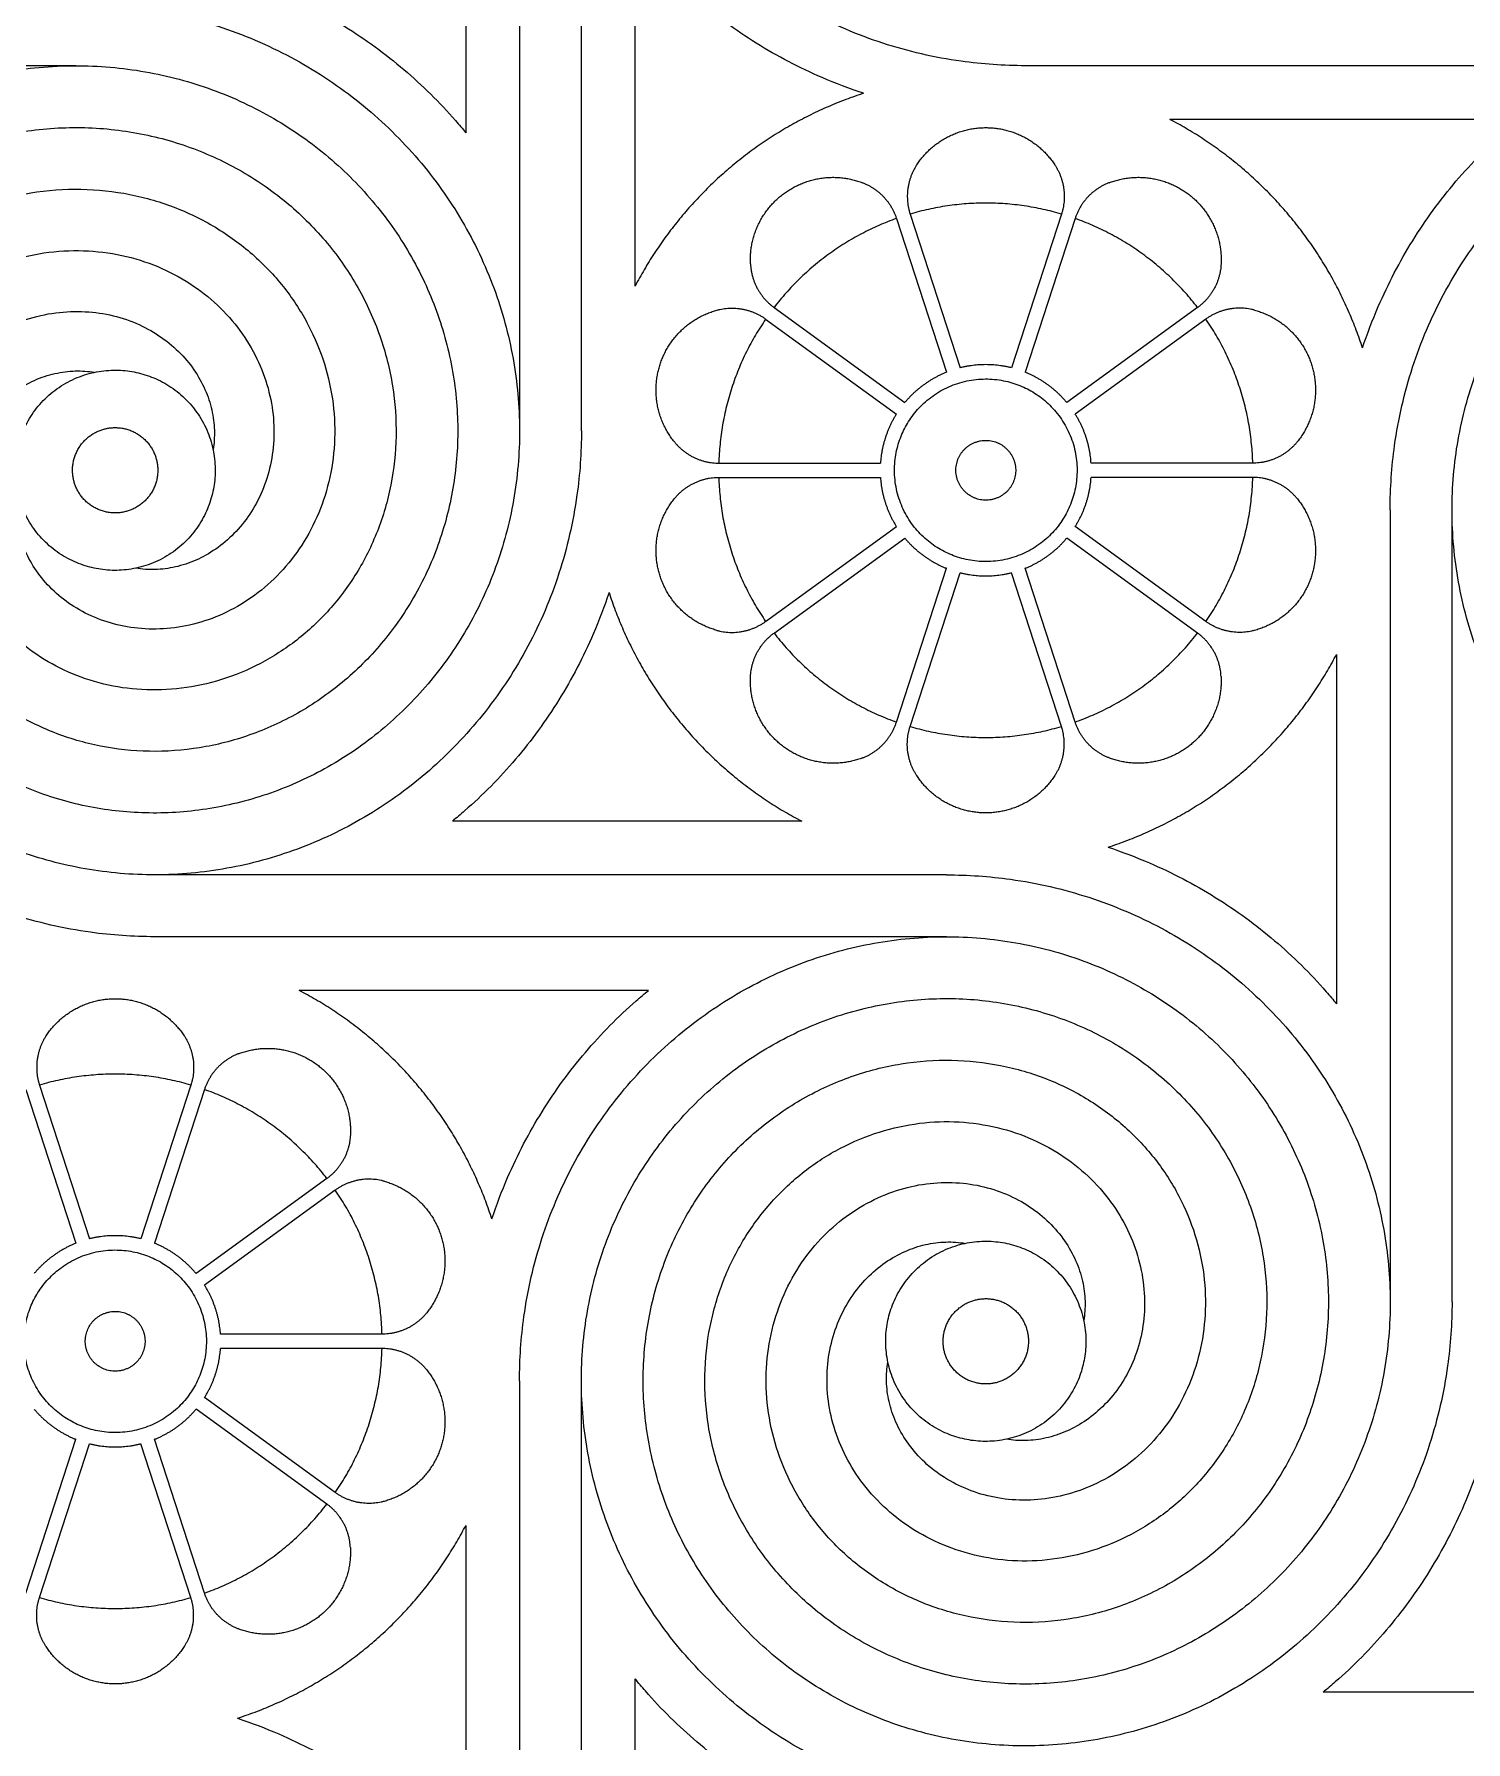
# Model space of a CAD drawing. Header units: millimetres. Extents: x -101 to 102, y -117 to 99.
# Drawn here: x -39.44 to -19.69, y -93.85 to -70.3 of the extents above; entities that cross this region are included whole.
import ezdxf

# ---------------------------------------------------------------- set-up
doc = ezdxf.new("R2010")
doc.units = ezdxf.units.MM
doc.header["$MEASUREMENT"] = 0
doc.layers.add('Layer 03', color=5, linetype='Continuous')

msp = doc.modelspace()

# ---------------------------------------------------------------- linework, layer by layer
at = {"layer": 'Layer 03'}
for p, q in [((-33.483, -66.842), (-33.483, -71.66)), ((-31.149, -73.773), (-31.149, -68.955)), ((-31.149, -73.773), (-31.149, -68.955)), ((-18.954, -71.474), (-23.772, -71.474)), ((-18.954, -71.474), (-23.772, -71.474)), ((-27.543, -72.841), (-26.854, -74.961)), ((-27.543, -72.841), (-26.854, -74.961)), ((-27.355, -72.78), (-26.666, -74.9)), ((-27.355, -72.78), (-26.666, -74.9)), ((-25.267, -72.78), (-25.956, -74.9)), ((-25.267, -72.78), (-25.956, -74.9)), ((-25.079, -72.841), (-25.768, -74.961)), ((-25.079, -72.841), (-25.768, -74.961)), ((-29.232, -74.068), (-27.429, -75.379)), ((-29.232, -74.068), (-27.429, -75.379)), ((-23.39, -74.068), (-25.193, -75.379)), ((-23.39, -74.068), (-25.193, -75.379)), ((-29.348, -74.228), (-27.545, -75.538)), ((-29.348, -74.228), (-27.545, -75.538)), ((-23.274, -74.228), (-25.077, -75.538)), ((-23.274, -74.228), (-25.077, -75.538)), ((-29.994, -76.214), (-27.764, -76.214)), ((-29.994, -76.214), (-27.764, -76.214)), ((-22.628, -76.214), (-24.858, -76.214)), ((-22.628, -76.214), (-24.858, -76.214)), ((-29.994, -76.411), (-27.764, -76.411)), ((-29.994, -76.411), (-27.764, -76.411)), ((-22.628, -76.411), (-24.858, -76.411)), ((-22.628, -76.411), (-24.858, -76.411)), ((-29.348, -78.397), (-27.545, -77.087)), ((-29.348, -78.397), (-27.545, -77.087)), ((-23.274, -78.397), (-25.077, -77.087)), ((-23.274, -78.397), (-25.077, -77.087)), ((-29.232, -78.557), (-27.429, -77.247)), ((-29.232, -78.557), (-27.429, -77.247)), ((-23.39, -78.557), (-25.193, -77.247)), ((-23.39, -78.557), (-25.193, -77.247)), ((-27.543, -79.784), (-26.854, -77.664)), ((-27.543, -79.784), (-26.854, -77.664)), ((-25.079, -79.784), (-25.768, -77.664)), ((-25.079, -79.784), (-25.768, -77.664)), ((-27.355, -79.845), (-26.666, -77.725)), ((-27.355, -79.845), (-26.666, -77.725)), ((-25.267, -79.845), (-25.956, -77.725)), ((-25.267, -79.845), (-25.956, -77.725)), ((-21.473, -78.852), (-21.473, -83.67)), ((-21.473, -78.852), (-21.473, -83.67)), ((-28.85, -81.151), (-33.668, -81.151)), ((-28.85, -81.151), (-33.668, -81.151)), ((-30.964, -83.485), (-35.782, -83.485)), ((-39.553, -84.851), (-38.864, -86.971)), ((-39.365, -84.79), (-38.676, -86.91)), ((-37.277, -84.79), (-37.966, -86.91)), ((-37.089, -84.851), (-37.778, -86.971)), ((-35.4, -86.078), (-37.204, -87.389)), ((-35.284, -86.238), (-37.088, -87.549)), ((-34.639, -88.224), (-36.868, -88.224)), ((-34.639, -88.422), (-36.868, -88.422)), ((-35.284, -90.408), (-37.088, -89.097)), ((-35.4, -90.567), (-37.204, -89.257)), ((-39.553, -91.795), (-38.864, -89.674)), ((-37.089, -91.795), (-37.778, -89.674)), ((-39.365, -91.856), (-38.676, -89.735)), ((-37.277, -91.856), (-37.966, -89.735)), ((-33.483, -90.862), (-33.483, -95.68)), ((-31.149, -97.794), (-31.149, -92.976)), ((-16.84, -93.161), (-21.658, -93.161))]:
    msp.add_line(p, q, dxfattribs=at)
for points in [[(-32.743, -64.846), (-32.743, -75.769)], [(-31.889, -75.768), (-31.889, -64.846)], [(-38.864, -70.734), (-49.787, -70.734)], [(-14.844, -70.734), (-25.767, -70.734)], [(-20.733, -76.857), (-20.733, -87.78)], [(-19.879, -87.779), (-19.879, -76.856)], [(-26.855, -81.891), (-37.778, -81.891)], [(-26.854, -82.744), (-37.777, -82.744)], [(-32.743, -88.867), (-32.743, -99.79)], [(-31.889, -99.789), (-31.889, -88.866)]]:
    msp.add_lwpolyline(points, dxfattribs=at)
for points, knots in [([(-25.767, -70.734), (-26.064, -70.734), (-26.735, -70.687), (-27.743, -70.454), (-28.752, -70.024), (-29.657, -69.433), (-30.431, -68.704), (-31.057, -67.864), (-31.518, -66.943), (-31.806, -65.971), (-31.917, -64.979), (-31.854, -64.001), (-31.624, -63.065), (-31.24, -62.198), (-30.72, -61.427), (-30.083, -60.77), (-29.355, -60.245), (-28.561, -59.863), (-27.728, -59.632), (-26.884, -59.552), (-26.055, -59.62), (-25.268, -59.829), (-24.544, -60.166), (-23.905, -60.616), (-23.367, -61.159), (-22.942, -61.776), (-22.64, -62.443), (-22.464, -63.136), (-22.415, -63.833), (-22.489, -64.512), (-22.676, -65.151), (-22.967, -65.732), (-23.346, -66.238), (-23.797, -66.659), (-24.302, -66.983), (-24.842, -67.206), (-25.396, -67.325), (-25.946, -67.343), (-26.475, -67.265), (-26.965, -67.098), (-27.403, -66.854), (-27.777, -66.545), (-28.079, -66.187), (-28.303, -65.793), (-28.446, -65.381), (-28.51, -64.966), (-28.497, -64.563), (-28.413, -64.185), (-28.268, -63.843), (-28.07, -63.548), (-27.832, -63.306), (-27.566, -63.122), (-27.284, -62.999), (-27, -62.935), (-26.77, -62.929), (-26.639, -62.944), (-26.596, -62.952)], [0.116968, 0.116968, 0.116968, 0.116968, 0.138889, 0.166667, 0.194444, 0.222222, 0.25, 0.277778, 0.305556, 0.333333, 0.361111, 0.388889, 0.416667, 0.444444, 0.472222, 0.5, 0.527778, 0.555556, 0.583333, 0.611111, 0.638889, 0.666667, 0.694444, 0.722222, 0.75, 0.777778, 0.805556, 0.833333, 0.861111, 0.888889, 0.916667, 0.944444, 0.972222, 1, 1.027778, 1.055556, 1.083333, 1.111111, 1.138889, 1.166667, 1.194444, 1.222222, 1.25, 1.277778, 1.305556, 1.333333, 1.361111, 1.388889, 1.416667, 1.444444, 1.472222, 1.5, 1.527778, 1.555556, 1.583333, 1.597276, 1.597276, 1.597276, 1.597276]), ([(-27.998, -71.115), (-28.192, -71.051), (-28.702, -70.857), (-29.487, -70.447), (-30.308, -69.848), (-30.84, -69.323), (-31.103, -69.012), (-31.149, -68.955)], [2.76033, 2.76033, 2.76033, 2.76033, 3.503113, 4.75015, 5.982866, 7.201247, 7.468522, 7.468522, 7.468522, 7.468522]), ([(-27.998, -71.115), (-28.192, -71.051), (-28.702, -70.857), (-29.487, -70.447), (-30.308, -69.848), (-30.84, -69.323), (-31.103, -69.012), (-31.149, -68.955)], [2.76033, 2.76033, 2.76033, 2.76033, 3.503113, 4.75015, 5.982866, 7.201247, 7.468522, 7.468522, 7.468522, 7.468522]), ([(-36.634, -69.499), (-36.441, -69.564), (-35.93, -69.758), (-35.145, -70.168), (-34.324, -70.767), (-33.792, -71.292), (-33.529, -71.603), (-33.483, -71.66)], [2.760329, 2.760329, 2.760329, 2.760329, 3.503112, 4.750149, 5.982865, 7.201246, 7.468521, 7.468521, 7.468521, 7.468521]), ([(-38.865, -69.881), (-38.568, -69.881), (-37.898, -69.927), (-36.889, -70.161), (-35.88, -70.591), (-34.976, -71.182), (-34.201, -71.911), (-33.576, -72.751), (-33.115, -73.672), (-32.827, -74.644), (-32.715, -75.635), (-32.779, -76.614), (-33.008, -77.55), (-33.392, -78.417), (-33.913, -79.188), (-34.549, -79.845), (-35.277, -80.37), (-36.071, -80.751), (-36.904, -80.983), (-37.748, -81.063), (-38.577, -80.995), (-39.364, -80.786), (-40.088, -80.449), (-40.727, -79.999), (-41.266, -79.456), (-41.69, -78.839), (-41.992, -78.172), (-42.168, -77.479), (-42.217, -76.781), (-42.144, -76.103), (-41.956, -75.464), (-41.665, -74.883), (-41.286, -74.376), (-40.835, -73.956), (-40.33, -73.632), (-39.791, -73.409), (-39.236, -73.29), (-38.686, -73.272), (-38.158, -73.35), (-37.667, -73.517), (-37.229, -73.761), (-36.855, -74.07), (-36.553, -74.428), (-36.329, -74.821), (-36.186, -75.233), (-36.122, -75.648), (-36.136, -76.052), (-36.219, -76.43), (-36.365, -76.772), (-36.562, -77.067), (-36.8, -77.309), (-37.066, -77.493), (-37.348, -77.616), (-37.632, -77.68), (-37.862, -77.686), (-37.993, -77.671), (-38.036, -77.663)], [0.116968, 0.116968, 0.116968, 0.116968, 0.138889, 0.166667, 0.194444, 0.222222, 0.25, 0.277778, 0.305556, 0.333333, 0.361111, 0.388889, 0.416667, 0.444444, 0.472222, 0.5, 0.527778, 0.555556, 0.583333, 0.611111, 0.638889, 0.666667, 0.694444, 0.722222, 0.75, 0.777778, 0.805556, 0.833333, 0.861111, 0.888889, 0.916667, 0.944444, 0.972222, 1, 1.027778, 1.055556, 1.083333, 1.111111, 1.138889, 1.166667, 1.194444, 1.222222, 1.25, 1.277778, 1.305556, 1.333333, 1.361111, 1.388889, 1.416667, 1.444444, 1.472222, 1.5, 1.527778, 1.555556, 1.583333, 1.597276, 1.597276, 1.597276, 1.597276]), ([(-44.753, -76.857), (-44.753, -76.559), (-44.706, -75.889), (-44.473, -74.88), (-44.043, -73.871), (-43.452, -72.967), (-42.723, -72.192), (-41.883, -71.567), (-40.962, -71.106), (-39.989, -70.818), (-38.998, -70.707), (-38.02, -70.77), (-37.084, -71), (-36.217, -71.383), (-35.445, -71.904), (-34.789, -72.54), (-34.264, -73.268), (-33.882, -74.063), (-33.651, -74.895), (-33.57, -75.74), (-33.639, -76.568), (-33.847, -77.356), (-34.185, -78.079), (-34.634, -78.719), (-35.178, -79.257), (-35.795, -79.681), (-36.462, -79.984), (-37.155, -80.159), (-37.852, -80.208), (-38.531, -80.135), (-39.17, -79.947), (-39.751, -79.657), (-40.257, -79.277), (-40.678, -78.826), (-41.002, -78.321), (-41.225, -77.782), (-41.344, -77.228), (-41.362, -76.677), (-41.284, -76.149), (-41.117, -75.659), (-40.873, -75.221), (-40.564, -74.846), (-40.206, -74.544), (-39.812, -74.321), (-39.4, -74.177), (-38.985, -74.114), (-38.582, -74.127), (-38.203, -74.21), (-37.862, -74.356), (-37.567, -74.554), (-37.325, -74.792), (-37.141, -75.058), (-37.018, -75.339), (-36.954, -75.624), (-36.948, -75.854), (-36.963, -75.985), (-36.971, -76.027)], [0.116968, 0.116968, 0.116968, 0.116968, 0.138889, 0.166667, 0.194444, 0.222222, 0.25, 0.277778, 0.305556, 0.333333, 0.361111, 0.388889, 0.416667, 0.444444, 0.472222, 0.5, 0.527778, 0.555556, 0.583333, 0.611111, 0.638889, 0.666667, 0.694444, 0.722222, 0.75, 0.777778, 0.805556, 0.833333, 0.861111, 0.888889, 0.916667, 0.944444, 0.972222, 1, 1.027778, 1.055556, 1.083333, 1.111111, 1.138889, 1.166667, 1.194444, 1.222222, 1.25, 1.277778, 1.305556, 1.333333, 1.361111, 1.388889, 1.416667, 1.444444, 1.472222, 1.5, 1.527778, 1.555556, 1.583333, 1.597276, 1.597276, 1.597276, 1.597276]), ([(-20.733, -76.857), (-20.733, -76.559), (-20.686, -75.889), (-20.453, -74.88), (-20.022, -73.871), (-19.431, -72.967), (-18.703, -72.192), (-17.863, -71.567), (-16.941, -71.106), (-15.969, -70.818), (-14.978, -70.707), (-13.999, -70.77), (-13.063, -71), (-12.197, -71.383), (-11.425, -71.904), (-10.768, -72.54), (-10.244, -73.268), (-9.862, -74.063), (-9.63, -74.895), (-9.55, -75.74), (-9.618, -76.568), (-9.827, -77.356), (-10.164, -78.079), (-10.614, -78.719), (-11.158, -79.257), (-11.774, -79.681), (-12.441, -79.984), (-13.135, -80.159), (-13.832, -80.208), (-14.51, -80.135), (-15.149, -79.947), (-15.73, -79.657), (-16.237, -79.277), (-16.657, -78.826), (-16.981, -78.321), (-17.204, -77.782), (-17.324, -77.228), (-17.342, -76.677), (-17.263, -76.149), (-17.096, -75.659), (-16.852, -75.221), (-16.544, -74.846), (-16.185, -74.544), (-15.792, -74.321), (-15.38, -74.177), (-14.965, -74.114), (-14.561, -74.127), (-14.183, -74.21), (-13.841, -74.356), (-13.546, -74.554), (-13.304, -74.792), (-13.121, -75.058), (-12.997, -75.339), (-12.933, -75.624), (-12.927, -75.854), (-12.943, -75.985), (-12.95, -76.027)], [0.116968, 0.116968, 0.116968, 0.116968, 0.138889, 0.166667, 0.194444, 0.222222, 0.25, 0.277778, 0.305556, 0.333333, 0.361111, 0.388889, 0.416667, 0.444444, 0.472222, 0.5, 0.527778, 0.555556, 0.583333, 0.611111, 0.638889, 0.666667, 0.694444, 0.722222, 0.75, 0.777778, 0.805556, 0.833333, 0.861111, 0.888889, 0.916667, 0.944444, 0.972222, 1, 1.027778, 1.055556, 1.083333, 1.111111, 1.138889, 1.166667, 1.194444, 1.222222, 1.25, 1.277778, 1.305556, 1.333333, 1.361111, 1.388889, 1.416667, 1.444444, 1.472222, 1.5, 1.527778, 1.555556, 1.583333, 1.597276, 1.597276, 1.597276, 1.597276]), ([(-21.114, -74.625), (-21.05, -74.432), (-20.855, -73.922), (-20.445, -73.137), (-19.846, -72.315), (-19.322, -71.783), (-19.01, -71.521), (-18.954, -71.474)], [2.760329, 2.760329, 2.760329, 2.760329, 3.503112, 4.750149, 5.982865, 7.201246, 7.468521, 7.468521, 7.468521, 7.468521]), ([(-21.114, -74.625), (-21.05, -74.432), (-20.855, -73.922), (-20.445, -73.137), (-19.846, -72.315), (-19.322, -71.783), (-19.01, -71.521), (-18.954, -71.474)], [2.760329, 2.760329, 2.760329, 2.760329, 3.503112, 4.750149, 5.982865, 7.201246, 7.468521, 7.468521, 7.468521, 7.468521]), ([(-37.777, -82.744), (-38.075, -82.744), (-38.745, -82.698), (-39.754, -82.465), (-40.763, -82.034), (-41.667, -81.443), (-42.442, -80.714), (-43.067, -79.874), (-43.528, -78.953), (-43.816, -77.981), (-43.927, -76.99), (-43.864, -76.011), (-43.634, -75.075), (-43.25, -74.209), (-42.73, -73.437), (-42.094, -72.78), (-41.365, -72.255), (-40.571, -71.874), (-39.738, -71.642), (-38.894, -71.562), (-38.066, -71.63), (-37.278, -71.839), (-36.555, -72.176), (-35.915, -72.626), (-35.377, -73.17), (-34.952, -73.786), (-34.65, -74.453), (-34.475, -75.146), (-34.426, -75.844), (-34.499, -76.522), (-34.687, -77.161), (-34.977, -77.742), (-35.356, -78.249), (-35.808, -78.669), (-36.312, -78.993), (-36.852, -79.216), (-37.406, -79.335), (-37.957, -79.353), (-38.485, -79.275), (-38.975, -79.108), (-39.413, -78.864), (-39.788, -78.556), (-40.089, -78.197), (-40.313, -77.804), (-40.457, -77.392), (-40.52, -76.977), (-40.507, -76.573), (-40.423, -76.195), (-40.278, -75.853), (-40.08, -75.558), (-39.842, -75.316), (-39.576, -75.132), (-39.295, -75.009), (-39.01, -74.945), (-38.78, -74.939), (-38.649, -74.955), (-38.607, -74.962)], [0.116968, 0.116968, 0.116968, 0.116968, 0.138889, 0.166667, 0.194444, 0.222222, 0.25, 0.277778, 0.305556, 0.333333, 0.361111, 0.388889, 0.416667, 0.444444, 0.472222, 0.5, 0.527778, 0.555556, 0.583333, 0.611111, 0.638889, 0.666667, 0.694444, 0.722222, 0.75, 0.777778, 0.805556, 0.833333, 0.861111, 0.888889, 0.916667, 0.944444, 0.972222, 1, 1.027778, 1.055556, 1.083333, 1.111111, 1.138889, 1.166667, 1.194444, 1.222222, 1.25, 1.277778, 1.305556, 1.333333, 1.361111, 1.388889, 1.416667, 1.444444, 1.472222, 1.5, 1.527778, 1.555556, 1.583333, 1.597276, 1.597276, 1.597276, 1.597276]), ([(-13.757, -82.744), (-14.054, -82.744), (-14.724, -82.698), (-15.733, -82.465), (-16.742, -82.034), (-17.646, -81.443), (-18.421, -80.714), (-19.046, -79.874), (-19.508, -78.953), (-19.795, -77.981), (-19.907, -76.99), (-19.843, -76.011), (-19.614, -75.075), (-19.23, -74.209), (-18.709, -73.437), (-18.073, -72.78), (-17.345, -72.255), (-16.551, -71.874), (-15.718, -71.642), (-14.874, -71.562), (-14.045, -71.63), (-13.258, -71.839), (-12.534, -72.176), (-11.895, -72.626), (-11.356, -73.17), (-10.932, -73.786), (-10.63, -74.453), (-10.454, -75.146), (-10.405, -75.844), (-10.478, -76.522), (-10.666, -77.161), (-10.957, -77.742), (-11.336, -78.249), (-11.787, -78.669), (-12.292, -78.993), (-12.831, -79.216), (-13.386, -79.335), (-13.936, -79.353), (-14.464, -79.275), (-14.955, -79.108), (-15.393, -78.864), (-15.767, -78.556), (-16.069, -78.197), (-16.293, -77.804), (-16.436, -77.392), (-16.5, -76.977), (-16.486, -76.573), (-16.403, -76.195), (-16.257, -75.853), (-16.06, -75.558), (-15.822, -75.316), (-15.556, -75.132), (-15.274, -75.009), (-14.99, -74.945), (-14.76, -74.939), (-14.629, -74.955), (-14.586, -74.962)], [0.116968, 0.116968, 0.116968, 0.116968, 0.138889, 0.166667, 0.194444, 0.222222, 0.25, 0.277778, 0.305556, 0.333333, 0.361111, 0.388889, 0.416667, 0.444444, 0.472222, 0.5, 0.527778, 0.555556, 0.583333, 0.611111, 0.638889, 0.666667, 0.694444, 0.722222, 0.75, 0.777778, 0.805556, 0.833333, 0.861111, 0.888889, 0.916667, 0.944444, 0.972222, 1, 1.027778, 1.055556, 1.083333, 1.111111, 1.138889, 1.166667, 1.194444, 1.222222, 1.25, 1.277778, 1.305556, 1.333333, 1.361111, 1.388889, 1.416667, 1.444444, 1.472222, 1.5, 1.527778, 1.555556, 1.583333, 1.597276, 1.597276, 1.597276, 1.597276]), ([(-31.889, -75.768), (-31.889, -76.066), (-31.936, -76.736), (-32.169, -77.745), (-32.6, -78.754), (-33.191, -79.658), (-33.919, -80.433), (-34.759, -81.058), (-35.681, -81.519), (-36.653, -81.807), (-37.644, -81.918), (-38.623, -81.855), (-39.559, -81.625), (-40.425, -81.242), (-41.197, -80.721), (-41.854, -80.085), (-42.379, -79.357), (-42.76, -78.563), (-42.992, -77.73), (-43.072, -76.886), (-43.004, -76.057), (-42.795, -75.269), (-42.458, -74.546), (-42.008, -73.907), (-41.464, -73.368), (-40.848, -72.944), (-40.181, -72.641), (-39.487, -72.466), (-38.79, -72.417), (-38.112, -72.49), (-37.473, -72.678), (-36.892, -72.968), (-36.385, -73.348), (-35.965, -73.799), (-35.641, -74.304), (-35.418, -74.843), (-35.299, -75.397), (-35.281, -75.948), (-35.359, -76.476), (-35.526, -76.967), (-35.77, -77.405), (-36.078, -77.779), (-36.437, -78.081), (-36.83, -78.305), (-37.242, -78.448), (-37.657, -78.511), (-38.061, -78.498), (-38.439, -78.415), (-38.781, -78.269), (-39.076, -78.072), (-39.318, -77.834), (-39.501, -77.568), (-39.625, -77.286), (-39.689, -77.001), (-39.695, -76.771), (-39.679, -76.641), (-39.672, -76.598)], [0.116968, 0.116968, 0.116968, 0.116968, 0.138889, 0.166667, 0.194444, 0.222222, 0.25, 0.277778, 0.305556, 0.333333, 0.361111, 0.388889, 0.416667, 0.444444, 0.472222, 0.5, 0.527778, 0.555556, 0.583333, 0.611111, 0.638889, 0.666667, 0.694444, 0.722222, 0.75, 0.777778, 0.805556, 0.833333, 0.861111, 0.888889, 0.916667, 0.944444, 0.972222, 1, 1.027778, 1.055556, 1.083333, 1.111111, 1.138889, 1.166667, 1.194444, 1.222222, 1.25, 1.277778, 1.305556, 1.333333, 1.361111, 1.388889, 1.416667, 1.444444, 1.472222, 1.5, 1.527778, 1.555556, 1.583333, 1.597276, 1.597276, 1.597276, 1.597276]), ([(-31.508, -78), (-31.572, -78.193), (-31.767, -78.703), (-32.177, -79.488), (-32.776, -80.31), (-33.301, -80.842), (-33.612, -81.105), (-33.668, -81.151)], [2.760329, 2.760329, 2.760329, 2.760329, 3.503112, 4.750149, 5.982865, 7.201246, 7.468521, 7.468521, 7.468521, 7.468521]), ([(-31.508, -78), (-31.572, -78.193), (-31.767, -78.703), (-32.177, -79.488), (-32.776, -80.31), (-33.301, -80.842), (-33.612, -81.105), (-33.668, -81.151)], [2.760329, 2.760329, 2.760329, 2.760329, 3.503112, 4.750149, 5.982865, 7.201246, 7.468521, 7.468521, 7.468521, 7.468521]), ([(-24.624, -81.51), (-24.43, -81.574), (-23.92, -81.768), (-23.135, -82.178), (-22.314, -82.777), (-21.782, -83.302), (-21.519, -83.613), (-21.473, -83.67)], [2.760329, 2.760329, 2.760329, 2.760329, 3.503112, 4.750149, 5.982865, 7.201246, 7.468521, 7.468521, 7.468521, 7.468521]), ([(-24.624, -81.51), (-24.43, -81.574), (-23.92, -81.768), (-23.135, -82.178), (-22.314, -82.777), (-21.782, -83.302), (-21.519, -83.613), (-21.473, -83.67)], [2.760329, 2.760329, 2.760329, 2.760329, 3.503112, 4.750149, 5.982865, 7.201246, 7.468521, 7.468521, 7.468521, 7.468521]), ([(-26.855, -81.891), (-26.558, -81.891), (-25.887, -81.938), (-24.879, -82.171), (-23.87, -82.601), (-22.965, -83.192), (-22.191, -83.921), (-21.565, -84.761), (-21.104, -85.682), (-20.816, -86.655), (-20.705, -87.646), (-20.768, -88.624), (-20.998, -89.561), (-21.382, -90.427), (-21.902, -91.199), (-22.539, -91.855), (-23.267, -92.38), (-24.061, -92.762), (-24.894, -92.993), (-25.738, -93.074), (-26.567, -93.005), (-27.354, -92.797), (-28.078, -92.459), (-28.717, -92.01), (-29.255, -91.466), (-29.68, -90.849), (-29.982, -90.183), (-30.158, -89.489), (-30.207, -88.792), (-30.133, -88.113), (-29.946, -87.474), (-29.655, -86.893), (-29.276, -86.387), (-28.825, -85.967), (-28.32, -85.642), (-27.78, -85.42), (-27.226, -85.3), (-26.676, -85.282), (-26.147, -85.361), (-25.657, -85.527), (-25.219, -85.771), (-24.845, -86.08), (-24.543, -86.439), (-24.319, -86.832), (-24.176, -87.244), (-24.112, -87.659), (-24.125, -88.062), (-24.209, -88.441), (-24.354, -88.782), (-24.552, -89.078), (-24.79, -89.319), (-25.056, -89.503), (-25.338, -89.626), (-25.622, -89.69), (-25.852, -89.696), (-25.983, -89.681), (-26.026, -89.674)], [0.116968, 0.116968, 0.116968, 0.116968, 0.138889, 0.166667, 0.194444, 0.222222, 0.25, 0.277778, 0.305556, 0.333333, 0.361111, 0.388889, 0.416667, 0.444444, 0.472222, 0.5, 0.527778, 0.555556, 0.583333, 0.611111, 0.638889, 0.666667, 0.694444, 0.722222, 0.75, 0.777778, 0.805556, 0.833333, 0.861111, 0.888889, 0.916667, 0.944444, 0.972222, 1, 1.027778, 1.055556, 1.083333, 1.111111, 1.138889, 1.166667, 1.194444, 1.222222, 1.25, 1.277778, 1.305556, 1.333333, 1.361111, 1.388889, 1.416667, 1.444444, 1.472222, 1.5, 1.527778, 1.555556, 1.583333, 1.597276, 1.597276, 1.597276, 1.597276]), ([(-32.743, -88.867), (-32.743, -88.57), (-32.696, -87.899), (-32.463, -86.891), (-32.033, -85.881), (-31.442, -84.977), (-30.713, -84.202), (-29.873, -83.577), (-28.951, -83.116), (-27.979, -82.828), (-26.988, -82.717), (-26.01, -82.78), (-25.073, -83.01), (-24.207, -83.394), (-23.435, -83.914), (-22.779, -84.55), (-22.254, -85.279), (-21.872, -86.073), (-21.64, -86.906), (-21.56, -87.75), (-21.628, -88.578), (-21.837, -89.366), (-22.174, -90.09), (-22.624, -90.729), (-23.168, -91.267), (-23.785, -91.692), (-24.451, -91.994), (-25.145, -92.17), (-25.842, -92.219), (-26.521, -92.145), (-27.16, -91.958), (-27.74, -91.667), (-28.247, -91.288), (-28.667, -90.837), (-28.991, -90.332), (-29.214, -89.792), (-29.334, -89.238), (-29.352, -88.688), (-29.273, -88.159), (-29.107, -87.669), (-28.863, -87.231), (-28.554, -86.856), (-28.195, -86.555), (-27.802, -86.331), (-27.39, -86.187), (-26.975, -86.124), (-26.572, -86.137), (-26.193, -86.221), (-25.852, -86.366), (-25.556, -86.564), (-25.315, -86.802), (-25.131, -87.068), (-25.007, -87.349), (-24.943, -87.634), (-24.937, -87.864), (-24.953, -87.995), (-24.96, -88.038)], [0.116968, 0.116968, 0.116968, 0.116968, 0.138889, 0.166667, 0.194444, 0.222222, 0.25, 0.277778, 0.305556, 0.333333, 0.361111, 0.388889, 0.416667, 0.444444, 0.472222, 0.5, 0.527778, 0.555556, 0.583333, 0.611111, 0.638889, 0.666667, 0.694444, 0.722222, 0.75, 0.777778, 0.805556, 0.833333, 0.861111, 0.888889, 0.916667, 0.944444, 0.972222, 1, 1.027778, 1.055556, 1.083333, 1.111111, 1.138889, 1.166667, 1.194444, 1.222222, 1.25, 1.277778, 1.305556, 1.333333, 1.361111, 1.388889, 1.416667, 1.444444, 1.472222, 1.5, 1.527778, 1.555556, 1.583333, 1.597276, 1.597276, 1.597276, 1.597276]), ([(-33.124, -86.635), (-33.06, -86.442), (-32.866, -85.932), (-32.455, -85.147), (-31.856, -84.326), (-31.332, -83.794), (-31.021, -83.531), (-30.964, -83.485)], [2.760329, 2.760329, 2.760329, 2.760329, 3.503112, 4.750149, 5.982865, 7.201246, 7.468521, 7.468521, 7.468521, 7.468521]), ([(-25.767, -94.755), (-26.064, -94.755), (-26.735, -94.708), (-27.743, -94.475), (-28.752, -94.045), (-29.657, -93.453), (-30.431, -92.725), (-31.057, -91.885), (-31.518, -90.963), (-31.806, -89.991), (-31.917, -89), (-31.854, -88.021), (-31.624, -87.085), (-31.24, -86.219), (-30.72, -85.447), (-30.083, -84.79), (-29.355, -84.266), (-28.561, -83.884), (-27.728, -83.652), (-26.884, -83.572), (-26.055, -83.64), (-25.268, -83.849), (-24.544, -84.186), (-23.905, -84.636), (-23.367, -85.18), (-22.942, -85.796), (-22.64, -86.463), (-22.464, -87.157), (-22.415, -87.854), (-22.489, -88.532), (-22.676, -89.171), (-22.967, -89.752), (-23.346, -90.259), (-23.797, -90.679), (-24.302, -91.003), (-24.842, -91.226), (-25.396, -91.346), (-25.946, -91.364), (-26.475, -91.285), (-26.965, -91.118), (-27.403, -90.874), (-27.777, -90.566), (-28.079, -90.207), (-28.303, -89.814), (-28.446, -89.402), (-28.51, -88.987), (-28.497, -88.583), (-28.413, -88.205), (-28.268, -87.863), (-28.07, -87.568), (-27.832, -87.326), (-27.566, -87.143), (-27.284, -87.019), (-27, -86.955), (-26.77, -86.949), (-26.639, -86.965), (-26.596, -86.972)], [0.116968, 0.116968, 0.116968, 0.116968, 0.138889, 0.166667, 0.194444, 0.222222, 0.25, 0.277778, 0.305556, 0.333333, 0.361111, 0.388889, 0.416667, 0.444444, 0.472222, 0.5, 0.527778, 0.555556, 0.583333, 0.611111, 0.638889, 0.666667, 0.694444, 0.722222, 0.75, 0.777778, 0.805556, 0.833333, 0.861111, 0.888889, 0.916667, 0.944444, 0.972222, 1, 1.027778, 1.055556, 1.083333, 1.111111, 1.138889, 1.166667, 1.194444, 1.222222, 1.25, 1.277778, 1.305556, 1.333333, 1.361111, 1.388889, 1.416667, 1.444444, 1.472222, 1.5, 1.527778, 1.555556, 1.583333, 1.597276, 1.597276, 1.597276, 1.597276]), ([(-19.879, -87.779), (-19.879, -88.076), (-19.926, -88.746), (-20.159, -89.755), (-20.589, -90.764), (-21.18, -91.668), (-21.909, -92.443), (-22.749, -93.068), (-23.671, -93.53), (-24.643, -93.817), (-25.634, -93.929), (-26.612, -93.865), (-27.549, -93.636), (-28.415, -93.252), (-29.187, -92.732), (-29.843, -92.095), (-30.368, -91.367), (-30.75, -90.573), (-30.982, -89.74), (-31.062, -88.896), (-30.994, -88.067), (-30.785, -87.28), (-30.448, -86.556), (-29.998, -85.917), (-29.454, -85.379), (-28.838, -84.954), (-28.171, -84.652), (-27.477, -84.476), (-26.78, -84.427), (-26.101, -84.5), (-25.462, -84.688), (-24.882, -84.979), (-24.375, -85.358), (-23.955, -85.809), (-23.631, -86.314), (-23.408, -86.853), (-23.288, -87.408), (-23.27, -87.958), (-23.349, -88.487), (-23.515, -88.977), (-23.759, -89.415), (-24.068, -89.789), (-24.427, -90.091), (-24.82, -90.315), (-25.232, -90.458), (-25.647, -90.522), (-26.05, -90.509), (-26.429, -90.425), (-26.77, -90.279), (-27.066, -90.082), (-27.308, -89.844), (-27.491, -89.578), (-27.615, -89.296), (-27.679, -89.012), (-27.685, -88.782), (-27.669, -88.651), (-27.662, -88.608)], [0.116968, 0.116968, 0.116968, 0.116968, 0.138889, 0.166667, 0.194444, 0.222222, 0.25, 0.277778, 0.305556, 0.333333, 0.361111, 0.388889, 0.416667, 0.444444, 0.472222, 0.5, 0.527778, 0.555556, 0.583333, 0.611111, 0.638889, 0.666667, 0.694444, 0.722222, 0.75, 0.777778, 0.805556, 0.833333, 0.861111, 0.888889, 0.916667, 0.944444, 0.972222, 1, 1.027778, 1.055556, 1.083333, 1.111111, 1.138889, 1.166667, 1.194444, 1.222222, 1.25, 1.277778, 1.305556, 1.333333, 1.361111, 1.388889, 1.416667, 1.444444, 1.472222, 1.5, 1.527778, 1.555556, 1.583333, 1.597276, 1.597276, 1.597276, 1.597276]), ([(-19.498, -90.01), (-19.562, -90.203), (-19.756, -90.714), (-20.167, -91.499), (-20.766, -92.32), (-21.29, -92.852), (-21.601, -93.115), (-21.658, -93.161)], [2.760329, 2.760329, 2.760329, 2.760329, 3.503112, 4.750149, 5.982865, 7.201246, 7.468521, 7.468521, 7.468521, 7.468521]), ([(-27.998, -95.136), (-28.192, -95.072), (-28.702, -94.877), (-29.487, -94.467), (-30.308, -93.868), (-30.84, -93.344), (-31.103, -93.032), (-31.149, -92.976)], [2.76033, 2.76033, 2.76033, 2.76033, 3.503113, 4.75015, 5.982866, 7.201247, 7.468522, 7.468522, 7.468522, 7.468522]), ([(-36.634, -93.52), (-36.441, -93.584), (-35.93, -93.778), (-35.145, -94.189), (-34.324, -94.788), (-33.792, -95.312), (-33.529, -95.624), (-33.483, -95.68)], [2.760329, 2.760329, 2.760329, 2.760329, 3.503112, 4.750149, 5.982865, 7.201246, 7.468521, 7.468521, 7.468521, 7.468521])]:
    msp.add_open_spline(points, degree=3, knots=knots, dxfattribs=at)
for points, weights in [([(-27.998, -71.115), (-30.115, -71.803), (-31.149, -73.773)], [1, 0.926136553826, 1]), ([(-27.998, -71.115), (-30.115, -71.803), (-31.149, -73.773)], [1, 0.926136553826, 1]), ([(-21.114, -74.625), (-21.801, -72.509), (-23.772, -71.474)], [1, 0.926136553825, 1]), ([(-21.114, -74.625), (-21.801, -72.509), (-23.772, -71.474)], [1, 0.926136553825, 1]), ([(-27.264, -72.103), (-27.472, -72.42), (-27.355, -72.78)], [1, 0.901526296186, 1]), ([(-27.264, -72.103), (-27.472, -72.42), (-27.355, -72.78)], [1, 0.901526296186, 1]), ([(-25.358, -72.103), (-25.15, -72.42), (-25.267, -72.78)], [1, 0.901526296186, 1]), ([(-25.358, -72.103), (-25.15, -72.42), (-25.267, -72.78)], [1, 0.901526296186, 1]), ([(-28.014, -72.347), (-27.66, -72.481), (-27.543, -72.841)], [1, 0.901526296186, 1]), ([(-28.014, -72.347), (-27.66, -72.481), (-27.543, -72.841)], [1, 0.901526296186, 1]), ([(-24.608, -72.347), (-24.962, -72.481), (-25.079, -72.841)], [1, 0.901526296186, 1]), ([(-24.608, -72.347), (-24.962, -72.481), (-25.079, -72.841)], [1, 0.901526296186, 1]), ([(-25.267, -72.78), (-26.311, -72.471), (-27.355, -72.78)], [1, 0.958992794538, 1]), ([(-25.267, -72.78), (-26.311, -72.471), (-27.355, -72.78)], [1, 0.958992794538, 1]), ([(-27.543, -72.841), (-28.569, -73.205), (-29.232, -74.068)], [1, 0.958992794538, 1]), ([(-27.543, -72.841), (-28.569, -73.205), (-29.232, -74.068)], [1, 0.958992794538, 1]), ([(-23.39, -74.068), (-24.053, -73.205), (-25.079, -72.841)], [1, 0.958992794538, 1]), ([(-23.39, -74.068), (-24.053, -73.205), (-25.079, -72.841)], [1, 0.958992794538, 1]), ([(-29.557, -73.467), (-29.539, -73.846), (-29.232, -74.068)], [1, 0.901526296186, 1]), ([(-29.557, -73.467), (-29.539, -73.846), (-29.232, -74.068)], [1, 0.901526296186, 1]), ([(-23.065, -73.467), (-23.083, -73.846), (-23.39, -74.068)], [1, 0.901526296186, 1]), ([(-23.065, -73.467), (-23.083, -73.846), (-23.39, -74.068)], [1, 0.901526296186, 1]), ([(-30.02, -74.105), (-29.655, -74.005), (-29.348, -74.228)], [1, 0.901526296186, 1]), ([(-30.02, -74.105), (-29.655, -74.005), (-29.348, -74.228)], [1, 0.901526296186, 1]), ([(-22.602, -74.105), (-22.967, -74.005), (-23.274, -74.228)], [1, 0.901526296186, 1]), ([(-22.602, -74.105), (-22.967, -74.005), (-23.274, -74.228)], [1, 0.901526296186, 1]), ([(-29.348, -74.228), (-29.964, -75.125), (-29.994, -76.214)], [1, 0.958992794539, 1]), ([(-29.348, -74.228), (-29.964, -75.125), (-29.994, -76.214)], [1, 0.958992794539, 1]), ([(-22.628, -76.214), (-22.658, -75.125), (-23.274, -74.228)], [1, 0.958992794538, 1]), ([(-22.628, -76.214), (-22.658, -75.125), (-23.274, -74.228)], [1, 0.958992794538, 1]), ([(-25.956, -74.9), (-26.311, -74.811), (-26.666, -74.9)], [1, 0.969808142559, 1]), ([(-25.956, -74.9), (-26.311, -74.811), (-26.666, -74.9)], [1, 0.969808142559, 1]), ([(-26.854, -74.961), (-27.194, -75.098), (-27.429, -75.379)], [1, 0.969808142559, 1]), ([(-26.854, -74.961), (-27.194, -75.098), (-27.429, -75.379)], [1, 0.969808142559, 1]), ([(-25.193, -75.379), (-25.428, -75.098), (-25.768, -74.961)], [1, 0.969808142559, 1]), ([(-25.193, -75.379), (-25.428, -75.098), (-25.768, -74.961)], [1, 0.969808142559, 1]), ([(-27.545, -75.538), (-27.739, -75.848), (-27.764, -76.214)], [1, 0.969808142559, 1]), ([(-27.545, -75.538), (-27.739, -75.848), (-27.764, -76.214)], [1, 0.969808142559, 1]), ([(-24.858, -76.214), (-24.883, -75.848), (-25.077, -75.538)], [1, 0.969808142559, 1]), ([(-24.858, -76.214), (-24.883, -75.848), (-25.077, -75.538)], [1, 0.969808142559, 1]), ([(-30.609, -75.918), (-30.372, -76.214), (-29.994, -76.214)], [1, 0.901526296186, 1]), ([(-30.609, -75.918), (-30.372, -76.214), (-29.994, -76.214)], [1, 0.901526296186, 1]), ([(-22.013, -75.918), (-22.25, -76.214), (-22.628, -76.214)], [1, 0.901526296186, 1]), ([(-22.013, -75.918), (-22.25, -76.214), (-22.628, -76.214)], [1, 0.901526296186, 1]), ([(-30.609, -76.707), (-30.372, -76.411), (-29.994, -76.411)], [1, 0.901526296186, 1]), ([(-30.609, -76.707), (-30.372, -76.411), (-29.994, -76.411)], [1, 0.901526296186, 1]), ([(-29.994, -76.411), (-29.964, -77.5), (-29.348, -78.397)], [1, 0.958992794539, 1]), ([(-29.994, -76.411), (-29.964, -77.5), (-29.348, -78.397)], [1, 0.958992794539, 1]), ([(-27.764, -76.411), (-27.739, -76.777), (-27.545, -77.087)], [1, 0.969808142559, 1]), ([(-27.764, -76.411), (-27.739, -76.777), (-27.545, -77.087)], [1, 0.969808142559, 1]), ([(-25.077, -77.087), (-24.883, -76.777), (-24.858, -76.411)], [1, 0.969808142559, 1]), ([(-25.077, -77.087), (-24.883, -76.777), (-24.858, -76.411)], [1, 0.969808142559, 1]), ([(-23.274, -78.397), (-22.658, -77.5), (-22.628, -76.411)], [1, 0.958992794538, 1]), ([(-23.274, -78.397), (-22.658, -77.5), (-22.628, -76.411)], [1, 0.958992794538, 1]), ([(-22.013, -76.707), (-22.25, -76.411), (-22.628, -76.411)], [1, 0.901526296186, 1]), ([(-22.013, -76.707), (-22.25, -76.411), (-22.628, -76.411)], [1, 0.901526296186, 1]), ([(-27.429, -77.247), (-27.194, -77.528), (-26.854, -77.664)], [1, 0.969808142559, 1]), ([(-27.429, -77.247), (-27.194, -77.528), (-26.854, -77.664)], [1, 0.969808142559, 1]), ([(-25.768, -77.664), (-25.428, -77.528), (-25.193, -77.247)], [1, 0.969808142559, 1]), ([(-25.768, -77.664), (-25.428, -77.528), (-25.193, -77.247)], [1, 0.969808142559, 1]), ([(-26.666, -77.725), (-26.311, -77.814), (-25.956, -77.725)], [1, 0.969808142559, 1]), ([(-26.666, -77.725), (-26.311, -77.814), (-25.956, -77.725)], [1, 0.969808142559, 1]), ([(-31.508, -78), (-30.821, -80.117), (-28.85, -81.151)], [1, 0.926136553825, 1]), ([(-31.508, -78), (-30.821, -80.117), (-28.85, -81.151)], [1, 0.926136553825, 1]), ([(-30.02, -78.52), (-29.655, -78.62), (-29.348, -78.397)], [1, 0.901526296186, 1]), ([(-30.02, -78.52), (-29.655, -78.62), (-29.348, -78.397)], [1, 0.901526296186, 1]), ([(-22.602, -78.52), (-22.967, -78.62), (-23.274, -78.397)], [1, 0.901526296186, 1]), ([(-22.602, -78.52), (-22.967, -78.62), (-23.274, -78.397)], [1, 0.901526296186, 1]), ([(-29.557, -79.158), (-29.539, -78.78), (-29.232, -78.557)], [1, 0.901526296186, 1]), ([(-29.557, -79.158), (-29.539, -78.78), (-29.232, -78.557)], [1, 0.901526296186, 1]), ([(-29.232, -78.557), (-28.569, -79.42), (-27.543, -79.784)], [1, 0.958992794538, 1]), ([(-29.232, -78.557), (-28.569, -79.42), (-27.543, -79.784)], [1, 0.958992794538, 1]), ([(-25.079, -79.784), (-24.053, -79.42), (-23.39, -78.557)], [1, 0.958992794538, 1]), ([(-25.079, -79.784), (-24.053, -79.42), (-23.39, -78.557)], [1, 0.958992794538, 1]), ([(-23.065, -79.158), (-23.083, -78.78), (-23.39, -78.557)], [1, 0.901526296186, 1]), ([(-23.065, -79.158), (-23.083, -78.78), (-23.39, -78.557)], [1, 0.901526296186, 1]), ([(-24.624, -81.51), (-22.507, -80.822), (-21.473, -78.852)], [1, 0.926136553825, 1]), ([(-24.624, -81.51), (-22.507, -80.822), (-21.473, -78.852)], [1, 0.926136553825, 1]), ([(-28.014, -80.279), (-27.66, -80.145), (-27.543, -79.784)], [1, 0.901526296186, 1]), ([(-28.014, -80.279), (-27.66, -80.145), (-27.543, -79.784)], [1, 0.901526296186, 1]), ([(-24.608, -80.279), (-24.962, -80.145), (-25.079, -79.784)], [1, 0.901526296186, 1]), ([(-24.608, -80.279), (-24.962, -80.145), (-25.079, -79.784)], [1, 0.901526296186, 1]), ([(-27.264, -80.522), (-27.472, -80.206), (-27.355, -79.845)], [1, 0.901526296186, 1]), ([(-27.264, -80.522), (-27.472, -80.206), (-27.355, -79.845)], [1, 0.901526296186, 1]), ([(-27.355, -79.845), (-26.311, -80.154), (-25.267, -79.845)], [1, 0.958992794539, 1]), ([(-27.355, -79.845), (-26.311, -80.154), (-25.267, -79.845)], [1, 0.958992794539, 1]), ([(-25.358, -80.522), (-25.15, -80.206), (-25.267, -79.845)], [1, 0.901526296186, 1]), ([(-25.358, -80.522), (-25.15, -80.206), (-25.267, -79.845)], [1, 0.901526296186, 1]), ([(-33.124, -86.635), (-33.811, -84.519), (-35.782, -83.485)], [1, 0.926136553825, 1]), ([(-39.275, -84.113), (-39.482, -84.43), (-39.365, -84.79)], [1, 0.901526296186, 1]), ([(-37.368, -84.113), (-37.16, -84.43), (-37.277, -84.79)], [1, 0.901526296186, 1]), ([(-36.618, -84.357), (-36.972, -84.491), (-37.089, -84.851)], [1, 0.901526296186, 1]), ([(-37.277, -84.79), (-38.321, -84.481), (-39.365, -84.79)], [1, 0.958992794538, 1]), ([(-35.4, -86.078), (-36.063, -85.215), (-37.089, -84.851)], [1, 0.958992794538, 1]), ([(-35.076, -85.478), (-35.094, -85.856), (-35.4, -86.078)], [1, 0.901526296186, 1]), ([(-34.612, -86.115), (-34.978, -86.016), (-35.284, -86.238)], [1, 0.901526296186, 1]), ([(-34.639, -88.224), (-34.668, -87.136), (-35.284, -86.238)], [1, 0.958992794538, 1]), ([(-37.966, -86.91), (-38.321, -86.821), (-38.676, -86.91)], [1, 0.969808142559, 1]), ([(-38.864, -86.971), (-39.204, -87.108), (-39.439, -87.389)], [1, 0.969808142559, 1]), ([(-37.204, -87.389), (-37.439, -87.108), (-37.778, -86.971)], [1, 0.969808142559, 1]), ([(-36.868, -88.224), (-36.893, -87.859), (-37.088, -87.549)], [1, 0.969808142559, 1]), ([(-34.023, -87.929), (-34.26, -88.224), (-34.639, -88.224)], [1, 0.901526296186, 1]), ([(-37.088, -89.097), (-36.893, -88.787), (-36.868, -88.422)], [1, 0.969808142559, 1]), ([(-35.284, -90.408), (-34.668, -89.51), (-34.639, -88.422)], [1, 0.958992794538, 1]), ([(-34.023, -88.717), (-34.26, -88.422), (-34.639, -88.422)], [1, 0.901526296186, 1]), ([(-39.439, -89.257), (-39.204, -89.538), (-38.864, -89.674)], [1, 0.969808142559, 1]), ([(-37.778, -89.674), (-37.439, -89.538), (-37.204, -89.257)], [1, 0.969808142559, 1]), ([(-38.676, -89.735), (-38.321, -89.825), (-37.966, -89.735)], [1, 0.969808142559, 1]), ([(-34.612, -90.53), (-34.978, -90.63), (-35.284, -90.408)], [1, 0.901526296186, 1]), ([(-37.089, -91.795), (-36.063, -91.431), (-35.4, -90.567)], [1, 0.958992794538, 1]), ([(-35.076, -91.168), (-35.094, -90.79), (-35.4, -90.567)], [1, 0.901526296186, 1]), ([(-36.634, -93.52), (-34.517, -92.833), (-33.483, -90.862)], [1, 0.926136553825, 1]), ([(-36.618, -92.289), (-36.972, -92.155), (-37.089, -91.795)], [1, 0.901526296186, 1]), ([(-39.275, -92.532), (-39.482, -92.216), (-39.365, -91.856)], [1, 0.901526296186, 1]), ([(-39.365, -91.856), (-38.321, -92.164), (-37.277, -91.856)], [1, 0.958992794539, 1]), ([(-37.368, -92.532), (-37.16, -92.216), (-37.277, -91.856)], [1, 0.901526296186, 1])]:
    msp.add_rational_spline(points, weights, degree=2, dxfattribs=at)
for points, weights, knots in [([(-27.264, -72.103), (-26.927, -71.588), (-26.311, -71.588), (-25.695, -71.588), (-25.358, -72.103)], [1, 0.87998519023, 1, 0.87998519023, 1], [0.568214, 0.568214, 0.568214, 1.941046, 1.941046, 3.313877, 3.313877, 3.313877]), ([(-27.264, -72.103), (-26.927, -71.588), (-26.311, -71.588), (-25.695, -71.588), (-25.358, -72.103)], [1, 0.87998519023, 1, 0.87998519023, 1], [0.568214, 0.568214, 0.568214, 1.941046, 1.941046, 3.313877, 3.313877, 3.313877]), ([(-29.557, -73.467), (-29.586, -72.852), (-29.088, -72.491), (-28.59, -72.129), (-28.014, -72.347)], [1, 0.87998519023, 1, 0.87998519023, 1], [0.568214, 0.568214, 0.568214, 1.941046, 1.941046, 3.313877, 3.313877, 3.313877]), ([(-29.557, -73.467), (-29.586, -72.852), (-29.088, -72.491), (-28.59, -72.129), (-28.014, -72.347)], [1, 0.87998519023, 1, 0.87998519023, 1], [0.568214, 0.568214, 0.568214, 1.941046, 1.941046, 3.313877, 3.313877, 3.313877]), ([(-24.608, -72.347), (-24.032, -72.129), (-23.534, -72.491), (-23.036, -72.852), (-23.065, -73.467)], [1, 0.87998519023, 1, 0.87998519023, 1], [0.568214, 0.568214, 0.568214, 1.941046, 1.941046, 3.313877, 3.313877, 3.313877]), ([(-24.608, -72.347), (-24.032, -72.129), (-23.534, -72.491), (-23.036, -72.852), (-23.065, -73.467)], [1, 0.87998519023, 1, 0.87998519023, 1], [0.568214, 0.568214, 0.568214, 1.941046, 1.941046, 3.313877, 3.313877, 3.313877]), ([(-30.609, -75.918), (-30.994, -75.438), (-30.804, -74.853), (-30.614, -74.267), (-30.02, -74.105)], [1, 0.87998519023, 1, 0.87998519023, 1], [0.568214, 0.568214, 0.568214, 1.941046, 1.941046, 3.313877, 3.313877, 3.313877]), ([(-30.609, -75.918), (-30.994, -75.438), (-30.804, -74.853), (-30.614, -74.267), (-30.02, -74.105)], [1, 0.87998519023, 1, 0.87998519023, 1], [0.568214, 0.568214, 0.568214, 1.941046, 1.941046, 3.313877, 3.313877, 3.313877]), ([(-22.602, -74.105), (-22.008, -74.267), (-21.818, -74.853), (-21.628, -75.438), (-22.013, -75.918)], [1, 0.87998519023, 1, 0.87998519023, 1], [0.568214, 0.568214, 0.568214, 1.941046, 1.941046, 3.313877, 3.313877, 3.313877]), ([(-22.602, -74.105), (-22.008, -74.267), (-21.818, -74.853), (-21.628, -75.438), (-22.013, -75.918)], [1, 0.87998519023, 1, 0.87998519023, 1], [0.568214, 0.568214, 0.568214, 1.941046, 1.941046, 3.313877, 3.313877, 3.313877]), ([(-36.966, -76.573), (-36.705, -75.218), (-38.061, -74.957), (-39.416, -74.696), (-39.677, -76.052), (-39.938, -77.408), (-38.582, -77.668), (-37.226, -77.929), (-36.966, -76.573)], [1, 0.707106781187, 1, 0.707106781187, 1, 0.707106781187, 1, 0.707106781187, 1], [0, 0, 0, 2.636956, 2.636956, 5.273911, 5.273911, 7.910867, 7.910867, 10.547823, 10.547823, 10.547823]), ([(-25.19, -76.887), (-24.616, -75.766), (-25.737, -75.192), (-26.858, -74.618), (-27.432, -75.739), (-28.006, -76.859), (-26.885, -77.433), (-25.764, -78.007), (-25.19, -76.887)], [1, 0.707106781187, 1, 0.707106781187, 1, 0.707106781187, 1, 0.707106781187, 1], [0, 0, 0, 2.405073, 2.405073, 4.810147, 4.810147, 7.21522, 7.21522, 9.620293, 9.620293, 9.620293]), ([(-25.19, -76.887), (-24.616, -75.766), (-25.737, -75.192), (-26.858, -74.618), (-27.432, -75.739), (-28.006, -76.859), (-26.885, -77.433), (-25.764, -78.007), (-25.19, -76.887)], [1, 0.707106781187, 1, 0.707106781187, 1, 0.707106781187, 1, 0.707106781187, 1], [0, 0, 0, 2.405073, 2.405073, 4.810147, 4.810147, 7.21522, 7.21522, 9.620293, 9.620293, 9.620293]), ([(-37.748, -76.182), (-37.878, -75.609), (-38.452, -75.739), (-39.025, -75.869), (-38.895, -76.443), (-38.764, -77.016), (-38.191, -76.886), (-37.617, -76.756), (-37.748, -76.182)], [1, 0.707106781187, 1, 0.707106781187, 1, 0.707106781187, 1, 0.707106781187, 1], [0, 0, 0, 1.123499, 1.123499, 2.246998, 2.246998, 3.370497, 3.370497, 4.493996, 4.493996, 4.493996]), ([(-25.972, -76.548), (-25.737, -76.209), (-26.076, -75.974), (-26.414, -75.739), (-26.65, -76.077), (-26.885, -76.416), (-26.546, -76.651), (-26.208, -76.886), (-25.972, -76.548)], [1, 0.707106781187, 1, 0.707106781187, 1, 0.707106781187, 1, 0.707106781187, 1], [0, 0, 0, 0.787296, 0.787296, 1.574592, 1.574592, 2.361888, 2.361888, 3.149184, 3.149184, 3.149184]), ([(-25.972, -76.548), (-25.737, -76.209), (-26.076, -75.974), (-26.414, -75.739), (-26.65, -76.077), (-26.885, -76.416), (-26.546, -76.651), (-26.208, -76.886), (-25.972, -76.548)], [1, 0.707106781187, 1, 0.707106781187, 1, 0.707106781187, 1, 0.707106781187, 1], [0, 0, 0, 0.787296, 0.787296, 1.574592, 1.574592, 2.361888, 2.361888, 3.149184, 3.149184, 3.149184]), ([(-30.02, -78.52), (-30.614, -78.358), (-30.804, -77.772), (-30.994, -77.187), (-30.609, -76.707)], [1, 0.87998519023, 1, 0.87998519023, 1], [0.568214, 0.568214, 0.568214, 1.941046, 1.941046, 3.313877, 3.313877, 3.313877]), ([(-30.02, -78.52), (-30.614, -78.358), (-30.804, -77.772), (-30.994, -77.187), (-30.609, -76.707)], [1, 0.87998519023, 1, 0.87998519023, 1], [0.568214, 0.568214, 0.568214, 1.941046, 1.941046, 3.313877, 3.313877, 3.313877]), ([(-22.013, -76.707), (-21.628, -77.187), (-21.818, -77.772), (-22.008, -78.358), (-22.602, -78.52)], [1, 0.87998519023, 1, 0.87998519023, 1], [0.568214, 0.568214, 0.568214, 1.941046, 1.941046, 3.313877, 3.313877, 3.313877]), ([(-22.013, -76.707), (-21.628, -77.187), (-21.818, -77.772), (-22.008, -78.358), (-22.602, -78.52)], [1, 0.87998519023, 1, 0.87998519023, 1], [0.568214, 0.568214, 0.568214, 1.941046, 1.941046, 3.313877, 3.313877, 3.313877]), ([(-28.014, -80.279), (-28.59, -80.496), (-29.088, -80.134), (-29.586, -79.773), (-29.557, -79.158)], [1, 0.87998519023, 1, 0.87998519023, 1], [0.568214, 0.568214, 0.568214, 1.941046, 1.941046, 3.313877, 3.313877, 3.313877]), ([(-28.014, -80.279), (-28.59, -80.496), (-29.088, -80.134), (-29.586, -79.773), (-29.557, -79.158)], [1, 0.87998519023, 1, 0.87998519023, 1], [0.568214, 0.568214, 0.568214, 1.941046, 1.941046, 3.313877, 3.313877, 3.313877]), ([(-23.065, -79.158), (-23.036, -79.773), (-23.534, -80.134), (-24.032, -80.496), (-24.608, -80.279)], [1, 0.87998519023, 1, 0.87998519023, 1], [0.568214, 0.568214, 0.568214, 1.941046, 1.941046, 3.313877, 3.313877, 3.313877]), ([(-23.065, -79.158), (-23.036, -79.773), (-23.534, -80.134), (-24.032, -80.496), (-24.608, -80.279)], [1, 0.87998519023, 1, 0.87998519023, 1], [0.568214, 0.568214, 0.568214, 1.941046, 1.941046, 3.313877, 3.313877, 3.313877]), ([(-25.358, -80.522), (-25.695, -81.037), (-26.311, -81.037), (-26.927, -81.037), (-27.264, -80.522)], [1, 0.87998519023, 1, 0.87998519023, 1], [0.568214, 0.568214, 0.568214, 1.941046, 1.941046, 3.313877, 3.313877, 3.313877]), ([(-25.358, -80.522), (-25.695, -81.037), (-26.311, -81.037), (-26.927, -81.037), (-27.264, -80.522)], [1, 0.87998519023, 1, 0.87998519023, 1], [0.568214, 0.568214, 0.568214, 1.941046, 1.941046, 3.313877, 3.313877, 3.313877]), ([(-39.275, -84.113), (-38.937, -83.599), (-38.321, -83.599), (-37.706, -83.599), (-37.368, -84.113)], [1, 0.87998519023, 1, 0.87998519023, 1], [0.568214, 0.568214, 0.568214, 1.941046, 1.941046, 3.313877, 3.313877, 3.313877]), ([(-36.618, -84.357), (-36.043, -84.139), (-35.545, -84.501), (-35.046, -84.863), (-35.076, -85.478)], [1, 0.87998519023, 1, 0.87998519023, 1], [0.568214, 0.568214, 0.568214, 1.941046, 1.941046, 3.313877, 3.313877, 3.313877]), ([(-34.612, -86.115), (-34.019, -86.278), (-33.828, -86.863), (-33.638, -87.448), (-34.023, -87.929)], [1, 0.87998519023, 1, 0.87998519023, 1], [0.568214, 0.568214, 0.568214, 1.941046, 1.941046, 3.313877, 3.313877, 3.313877]), ([(-37.201, -88.897), (-36.627, -87.776), (-37.747, -87.202), (-38.868, -86.628), (-39.442, -87.749), (-40.016, -88.869), (-38.895, -89.443), (-37.775, -90.017), (-37.201, -88.897)], [1, 0.707106781187, 1, 0.707106781187, 1, 0.707106781187, 1, 0.707106781187, 1], [0, 0, 0, 2.405073, 2.405073, 4.810147, 4.810147, 7.21522, 7.21522, 9.620293, 9.620293, 9.620293]), ([(-24.955, -88.584), (-24.695, -87.228), (-26.05, -86.967), (-27.406, -86.706), (-27.667, -88.062), (-27.927, -89.418), (-26.572, -89.678), (-25.216, -89.939), (-24.955, -88.584)], [1, 0.707106781187, 1, 0.707106781187, 1, 0.707106781187, 1, 0.707106781187, 1], [0, 0, 0, 2.636956, 2.636956, 5.273911, 5.273911, 7.910867, 7.910867, 10.547823, 10.547823, 10.547823]), ([(-25.737, -88.192), (-25.868, -87.619), (-26.441, -87.749), (-27.015, -87.88), (-26.885, -88.453), (-26.754, -89.027), (-26.181, -88.896), (-25.607, -88.766), (-25.737, -88.192)], [1, 0.707106781187, 1, 0.707106781187, 1, 0.707106781187, 1, 0.707106781187, 1], [0, 0, 0, 1.123499, 1.123499, 2.246998, 2.246998, 3.370497, 3.370497, 4.493996, 4.493996, 4.493996]), ([(-37.983, -88.558), (-37.748, -88.219), (-38.086, -87.984), (-38.425, -87.749), (-38.66, -88.088), (-38.895, -88.426), (-38.556, -88.661), (-38.218, -88.896), (-37.983, -88.558)], [1, 0.707106781187, 1, 0.707106781187, 1, 0.707106781187, 1, 0.707106781187, 1], [0, 0, 0, 0.787296, 0.787296, 1.574592, 1.574592, 2.361888, 2.361888, 3.149184, 3.149184, 3.149184]), ([(-34.023, -88.717), (-33.638, -89.197), (-33.828, -89.783), (-34.019, -90.368), (-34.612, -90.53)], [1, 0.87998519023, 1, 0.87998519023, 1], [0.568214, 0.568214, 0.568214, 1.941046, 1.941046, 3.313877, 3.313877, 3.313877]), ([(-35.076, -91.168), (-35.046, -91.783), (-35.545, -92.145), (-36.043, -92.507), (-36.618, -92.289)], [1, 0.87998519023, 1, 0.87998519023, 1], [0.568214, 0.568214, 0.568214, 1.941046, 1.941046, 3.313877, 3.313877, 3.313877]), ([(-37.368, -92.532), (-37.706, -93.047), (-38.321, -93.047), (-38.937, -93.047), (-39.275, -92.532)], [1, 0.87998519023, 1, 0.87998519023, 1], [0.568214, 0.568214, 0.568214, 1.941046, 1.941046, 3.313877, 3.313877, 3.313877])]:
    msp.add_rational_spline(points, weights, degree=2, knots=knots, dxfattribs=at)

doc.saveas('drawing.dxf')
